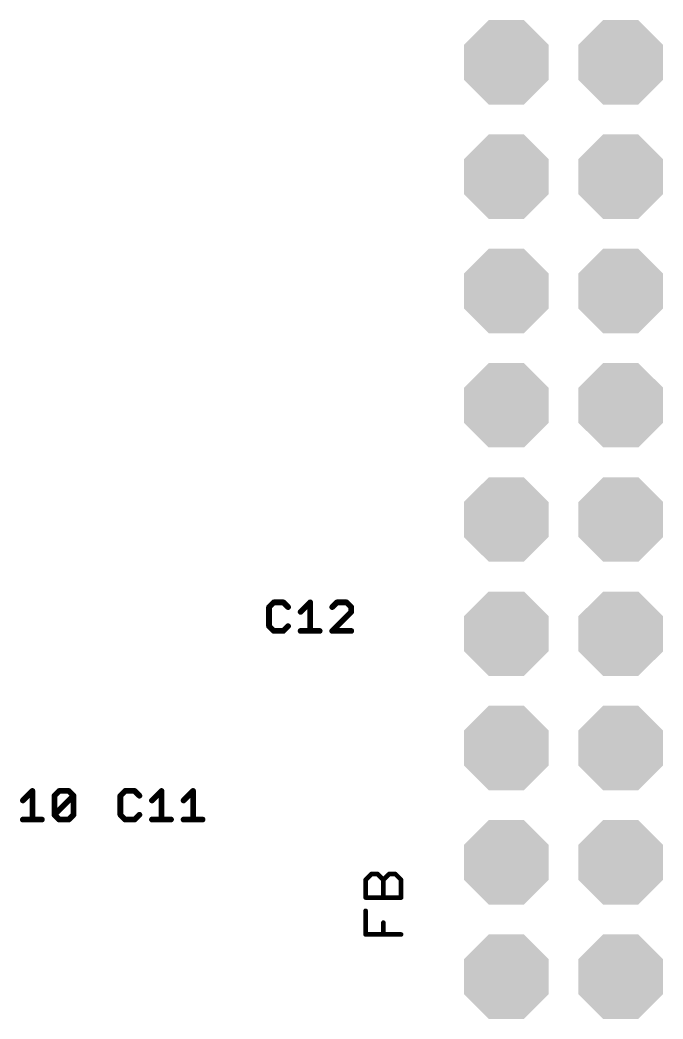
# Model space of a CAD drawing. Extents: x -38.3 to 35.6, y -39 to 39.9.
# Drawn here: x -0.64 to 13.64, y -12.37 to 9.83 of the extents above; entities that cross this region are included whole.
import ezdxf

# ---------------------------------------------------------------- set-up
doc = ezdxf.new("R2010")
doc.units = 0
doc.header["$MEASUREMENT"] = 0
doc.layers.get('0').update_dxf_attribs({"linetype": 'CONTINUOUS'})
doc.layers.add('25', color=253, linetype='CONTINUOUS')

# ---------------------------------------------------------------- blocks, each defined once
blk = doc.blocks.new('OCTAGONP')
at = {"const_width": 0.5}
blk.add_lwpolyline([(-0.25, -0.1036), (-0.25, 0.1036), (-0.1036, 0.25), (0.1036, 0.25), (0.25, 0.1036), (0.25, -0.1036), (0.1036, -0.25), (-0.1036, -0.25), (-0.25, -0.1036), (-0.25, 0.1036)], dxfattribs=at)

msp = doc.modelspace()

# ---------------------------------------------------------------- linework, layer by layer
at = {"layer": '25'}
for points, const_width in [([(4.9954, -3.111), (4.8895, -3.2169)], 0.127), ([(5.2073, -3.111), (4.9954, -3.111)], 0.127), ([(5.3132, -3.2169), (5.2073, -3.111)], 0.127), ([(5.5911, -3.3228), (5.803, -3.111)], 0.127), ([(5.803, -3.111), (5.803, -3.7465)], 0.127), ([(6.3987, -3.111), (6.2928, -3.2169)], 0.127), ([(6.6105, -3.111), (6.3987, -3.111)], 0.127), ([(6.7165, -3.2169), (6.6105, -3.111)], 0.127), ([(4.8895, -3.2169), (4.8895, -3.6406)], 0.127), ([(6.2928, -3.7465), (6.7165, -3.3228)], 0.127), ([(6.7165, -3.3228), (6.7165, -3.2169)], 0.127), ([(4.8895, -3.6406), (4.9954, -3.7465)], 0.127), ([(4.9954, -3.7465), (5.2073, -3.7465)], 0.127), ([(5.2073, -3.7465), (5.3132, -3.6406)], 0.127), ([(5.5911, -3.7465), (6.0148, -3.7465)], 0.127), ([(6.7165, -3.7465), (6.2928, -3.7465)], 0.127), ([(-0.5778, -7.5138), (-0.3659, -7.302)], 0.127), ([(-0.3659, -7.302), (-0.3659, -7.9375)], 0.127), ([(0.1239, -7.4079), (0.2298, -7.302)], 0.127), ([(0.2298, -7.302), (0.4416, -7.302)], 0.127), ([(0.4416, -7.302), (0.5475, -7.4079)], 0.127), ([(1.6934, -7.302), (1.5875, -7.4079)], 0.127), ([(1.9053, -7.302), (1.6934, -7.302)], 0.127), ([(2.0112, -7.4079), (1.9053, -7.302)], 0.127), ([(2.2891, -7.5138), (2.501, -7.302)], 0.127), ([(2.501, -7.302), (2.501, -7.9375)], 0.127), ([(2.9908, -7.5138), (3.2026, -7.302)], 0.127), ([(3.2026, -7.302), (3.2026, -7.9375)], 0.127), ([(0.1239, -7.8316), (0.1239, -7.4079)], 0.127), ([(0.1239, -7.8316), (0.5475, -7.4079)], 0.127), ([(0.5475, -7.4079), (0.5475, -7.8316)], 0.127), ([(1.5875, -7.4079), (1.5875, -7.8316)], 0.127), ([(0.2298, -7.9375), (0.1239, -7.8316)], 0.127), ([(0.5475, -7.8316), (0.4416, -7.9375)], 0.127), ([(1.5875, -7.8316), (1.6934, -7.9375)], 0.127), ([(1.9053, -7.9375), (2.0112, -7.8316)], 0.127), ([(-0.5778, -7.9375), (-0.1541, -7.9375)], 0.127), ([(0.4416, -7.9375), (0.2298, -7.9375)], 0.127), ([(1.6934, -7.9375), (1.9053, -7.9375)], 0.127), ([(2.2891, -7.9375), (2.7128, -7.9375)], 0.127), ([(2.9908, -7.9375), (3.4145, -7.9375)], 0.127), ([(7.0351, -9.2776), (7.1665, -9.1462)], 0.1016), ([(7.1665, -9.1462), (7.2978, -9.1462)], 0.1016), ([(7.2978, -9.1462), (7.4292, -9.2776)], 0.1016), ([(7.4292, -9.2776), (7.5605, -9.1462)], 0.1016), ([(7.5605, -9.1462), (7.6919, -9.1462)], 0.1016), ([(7.6919, -9.1462), (7.8232, -9.2776)], 0.1016), ([(7.0351, -9.6716), (7.0351, -9.2776)], 0.1016), ([(7.4292, -9.6716), (7.4292, -9.2776)], 0.1016), ([(7.8232, -9.2776), (7.8232, -9.6716)], 0.1016), ([(7.8232, -9.6716), (7.0351, -9.6716)], 0.1016), ([(7.0351, -10.4902), (7.0351, -9.9648)], 0.1016), ([(7.4292, -10.4902), (7.4292, -10.2275)], 0.1016), ([(7.8232, -10.4902), (7.0351, -10.4902)], 0.1016)]:
    msp.add_lwpolyline(points, dxfattribs=dict(at, const_width=const_width))
for points, const_width in [([(4.9954, -3.0792, 1), (4.9954, -3.1427)], 0.0635), ([(5.0179, -3.1334, 1), (4.973, -3.0885)], 0.0635), ([(5.2297, -3.0885, 1), (5.1848, -3.1334)], 0.0635), ([(5.2073, -3.1427, 1), (5.2073, -3.0792)], 0.0635), ([(5.8347, -3.111, 1), (5.7712, -3.111)], 0.0635), ([(5.8254, -3.1334, 1), (5.7805, -3.0885)], 0.0635), ([(6.3987, -3.0792, 1), (6.3987, -3.1427)], 0.0635), ([(6.4211, -3.1334, 1), (6.3762, -3.0885)], 0.0635), ([(6.633, -3.0885, 1), (6.5881, -3.1334)], 0.0635), ([(6.6105, -3.1427, 1), (6.6105, -3.0792)], 0.0635), ([(4.867, -3.1944, 1), (4.912, -3.2393)], 0.0635), ([(4.9212, -3.2169, 1), (4.8578, -3.2169)], 0.0635), ([(5.2907, -3.2393, 1), (5.3356, -3.1944)], 0.0635), ([(5.5687, -3.3004, 1), (5.6136, -3.3453)], 0.0635), ([(6.2703, -3.1944, 1), (6.3152, -3.2393)], 0.0635), ([(6.7482, -3.2169, 1), (6.6847, -3.2169)], 0.0635), ([(6.6847, -3.3228, 1), (6.7482, -3.3228)], 0.0635), ([(6.694, -3.2393, 1), (6.7389, -3.1944)], 0.0635), ([(6.7389, -3.3453, 1), (6.694, -3.3004)], 0.0635), ([(4.912, -3.6181, 1), (4.867, -3.663)], 0.0635), ([(4.8578, -3.6406, 1), (4.9212, -3.6406)], 0.0635), ([(4.9954, -3.7147, 1), (4.9954, -3.7783)], 0.0635), ([(4.973, -3.769, 1), (5.0179, -3.724)], 0.0635), ([(5.1848, -3.724, 1), (5.2297, -3.769)], 0.0635), ([(5.2073, -3.7783, 1), (5.2073, -3.7147)], 0.0635), ([(5.3356, -3.663, 1), (5.2907, -3.6181)], 0.0635), ([(5.5911, -3.7147, 1), (5.5911, -3.7783)], 0.0635), ([(5.7712, -3.7465, 1), (5.8347, -3.7465)], 0.0635), ([(6.0148, -3.7783, 1), (6.0148, -3.7147)], 0.0635), ([(6.2928, -3.7147, 1), (6.2928, -3.7783)], 0.0635), ([(6.2703, -3.724, 1), (6.3152, -3.769)], 0.0635), ([(6.7165, -3.7783, 1), (6.7165, -3.7147)], 0.0635), ([(-0.3342, -7.302, 1), (-0.3977, -7.302)], 0.0635), ([(-0.3435, -7.3244, 1), (-0.3884, -7.2795)], 0.0635), ([(0.2298, -7.2702, 1), (0.2298, -7.3337)], 0.0635), ([(0.2522, -7.3244, 1), (0.2073, -7.2795)], 0.0635), ([(0.4641, -7.2795, 1), (0.4192, -7.3244)], 0.0635), ([(0.4416, -7.3337, 1), (0.4416, -7.2702)], 0.0635), ([(1.6934, -7.2702, 1), (1.6934, -7.3337)], 0.0635), ([(1.7159, -7.3244, 1), (1.671, -7.2795)], 0.0635), ([(1.9277, -7.2795, 1), (1.8828, -7.3244)], 0.0635), ([(1.9053, -7.3337, 1), (1.9053, -7.2702)], 0.0635), ([(2.5327, -7.302, 1), (2.4692, -7.302)], 0.0635), ([(2.5234, -7.3244, 1), (2.4785, -7.2795)], 0.0635), ([(3.2344, -7.302, 1), (3.1709, -7.302)], 0.0635), ([(3.2251, -7.3244, 1), (3.1802, -7.2795)], 0.0635), ([(-0.6002, -7.4914, 1), (-0.5553, -7.5363)], 0.0635), ([(0.1556, -7.4079, 1), (0.0921, -7.4079)], 0.0635), ([(0.1014, -7.3854, 1), (0.1463, -7.4303)], 0.0635), ([(0.5793, -7.4079, 1), (0.5158, -7.4079)], 0.0635), ([(0.57, -7.4303, 1), (0.5251, -7.3854)], 0.0635), ([(0.5251, -7.4303, 1), (0.57, -7.3854)], 0.0635), ([(1.565, -7.3854, 1), (1.61, -7.4303)], 0.0635), ([(1.6193, -7.4079, 1), (1.5558, -7.4079)], 0.0635), ([(1.9887, -7.4303, 1), (2.0336, -7.3854)], 0.0635), ([(2.2667, -7.4914, 1), (2.3116, -7.5363)], 0.0635), ([(2.9683, -7.4914, 1), (3.0132, -7.5363)], 0.0635), ([(0.1463, -7.8091, 1), (0.1014, -7.854)], 0.0635), ([(0.57, -7.854, 1), (0.5251, -7.8091)], 0.0635), ([(1.61, -7.8091, 1), (1.565, -7.854)], 0.0635), ([(2.0336, -7.854, 1), (1.9887, -7.8091)], 0.0635), ([(-0.5778, -7.9058, 1), (-0.5778, -7.9692)], 0.0635), ([(-0.3977, -7.9375, 1), (-0.3342, -7.9375)], 0.0635), ([(-0.1541, -7.9692, 1), (-0.1541, -7.9058)], 0.0635), ([(0.0921, -7.8316, 1), (0.1556, -7.8316)], 0.0635), ([(0.1014, -7.8091, 1), (0.1463, -7.854)], 0.0635), ([(0.2298, -7.9058, 1), (0.2298, -7.9692)], 0.0635), ([(0.2073, -7.96, 1), (0.2522, -7.915)], 0.0635), ([(0.4192, -7.915, 1), (0.4641, -7.96)], 0.0635), ([(0.4416, -7.9692, 1), (0.4416, -7.9058)], 0.0635), ([(0.5158, -7.8316, 1), (0.5793, -7.8316)], 0.0635), ([(1.5558, -7.8316, 1), (1.6193, -7.8316)], 0.0635), ([(1.6934, -7.9058, 1), (1.6934, -7.9692)], 0.0635), ([(1.671, -7.96, 1), (1.7159, -7.915)], 0.0635), ([(1.8828, -7.915, 1), (1.9277, -7.96)], 0.0635), ([(1.9053, -7.9692, 1), (1.9053, -7.9058)], 0.0635), ([(2.2891, -7.9058, 1), (2.2891, -7.9692)], 0.0635), ([(2.4692, -7.9375, 1), (2.5327, -7.9375)], 0.0635), ([(2.7128, -7.9692, 1), (2.7128, -7.9058)], 0.0635), ([(2.9908, -7.9058, 1), (2.9908, -7.9692)], 0.0635), ([(3.1709, -7.9375, 1), (3.2344, -7.9375)], 0.0635), ([(3.4145, -7.9692, 1), (3.4145, -7.9058)], 0.0635), ([(7.1665, -9.1208, 1), (7.1665, -9.1716)], 0.0508), ([(7.1844, -9.1642, 1), (7.1485, -9.1283)], 0.0508), ([(7.3158, -9.1283, 1), (7.2799, -9.1642)], 0.0508), ([(7.2978, -9.1716, 1), (7.2978, -9.1208)], 0.0508), ([(7.5605, -9.1208, 1), (7.5605, -9.1716)], 0.0508), ([(7.5785, -9.1642, 1), (7.5425, -9.1283)], 0.0508), ([(7.7098, -9.1283, 1), (7.6739, -9.1642)], 0.0508), ([(7.6919, -9.1716, 1), (7.6919, -9.1208)], 0.0508), ([(7.0605, -9.2776, 1), (7.0097, -9.2776)], 0.0508), ([(7.0172, -9.2596, 1), (7.0531, -9.2955)], 0.0508), ([(7.4546, -9.2776, 1), (7.4038, -9.2776)], 0.0508), ([(7.4112, -9.2596, 1), (7.4471, -9.2955)], 0.0508), ([(7.4112, -9.2955, 1), (7.4471, -9.2596)], 0.0508), ([(7.8486, -9.2776, 1), (7.7978, -9.2776)], 0.0508), ([(7.8052, -9.2955, 1), (7.8412, -9.2596)], 0.0508), ([(7.0351, -9.6462, 1), (7.0351, -9.697)], 0.0508), ([(7.0097, -9.6716, 1), (7.0605, -9.6716)], 0.0508), ([(7.4038, -9.6716, 1), (7.4546, -9.6716)], 0.0508), ([(7.7978, -9.6716, 1), (7.8486, -9.6716)], 0.0508), ([(7.8232, -9.697, 1), (7.8232, -9.6462)], 0.0508), ([(7.0605, -9.9648, 1), (7.0097, -9.9648)], 0.0508), ([(7.4546, -10.2275, 1), (7.4038, -10.2275)], 0.0508), ([(7.0351, -10.4648, 1), (7.0351, -10.5156)], 0.0508), ([(7.0097, -10.4902, 1), (7.0605, -10.4902)], 0.0508), ([(7.4038, -10.4902, 1), (7.4546, -10.4902)], 0.0508), ([(7.8232, -10.5156, 1), (7.8232, -10.4648)], 0.0508)]:
    msp.add_lwpolyline(points, format="xyb", dxfattribs=dict(at, const_width=const_width))

# ---------------------------------------------------------------- block references
at = {"layer": '25', "xscale": 1.879599999999999, "yscale": 1.879599999999999, "rotation": 90}
for p in [(10.16, 8.89), (10.16, 8.89), (12.7, 8.89), (12.7, 8.89), (10.16, 6.35), (10.16, 6.35), (12.7, 6.35), (12.7, 6.35), (10.16, 3.81), (10.16, 3.81), (12.7, 3.81), (12.7, 3.81), (10.16, 1.27), (10.16, 1.27), (12.7, 1.27), (12.7, 1.27), (10.16, -1.27), (10.16, -1.27), (12.7, -1.27), (12.7, -1.27), (10.16, -3.81), (10.16, -3.81), (12.7, -3.81), (12.7, -3.81), (10.16, -6.35), (10.16, -6.35), (12.7, -6.35), (12.7, -6.35), (10.16, -8.89), (10.16, -8.89), (12.7, -8.89), (12.7, -8.89), (10.16, -11.43), (10.16, -11.43), (12.7, -11.43), (12.7, -11.43)]:
    msp.add_blockref('OCTAGONP', p, dxfattribs=at)

doc.saveas('drawing.dxf')
